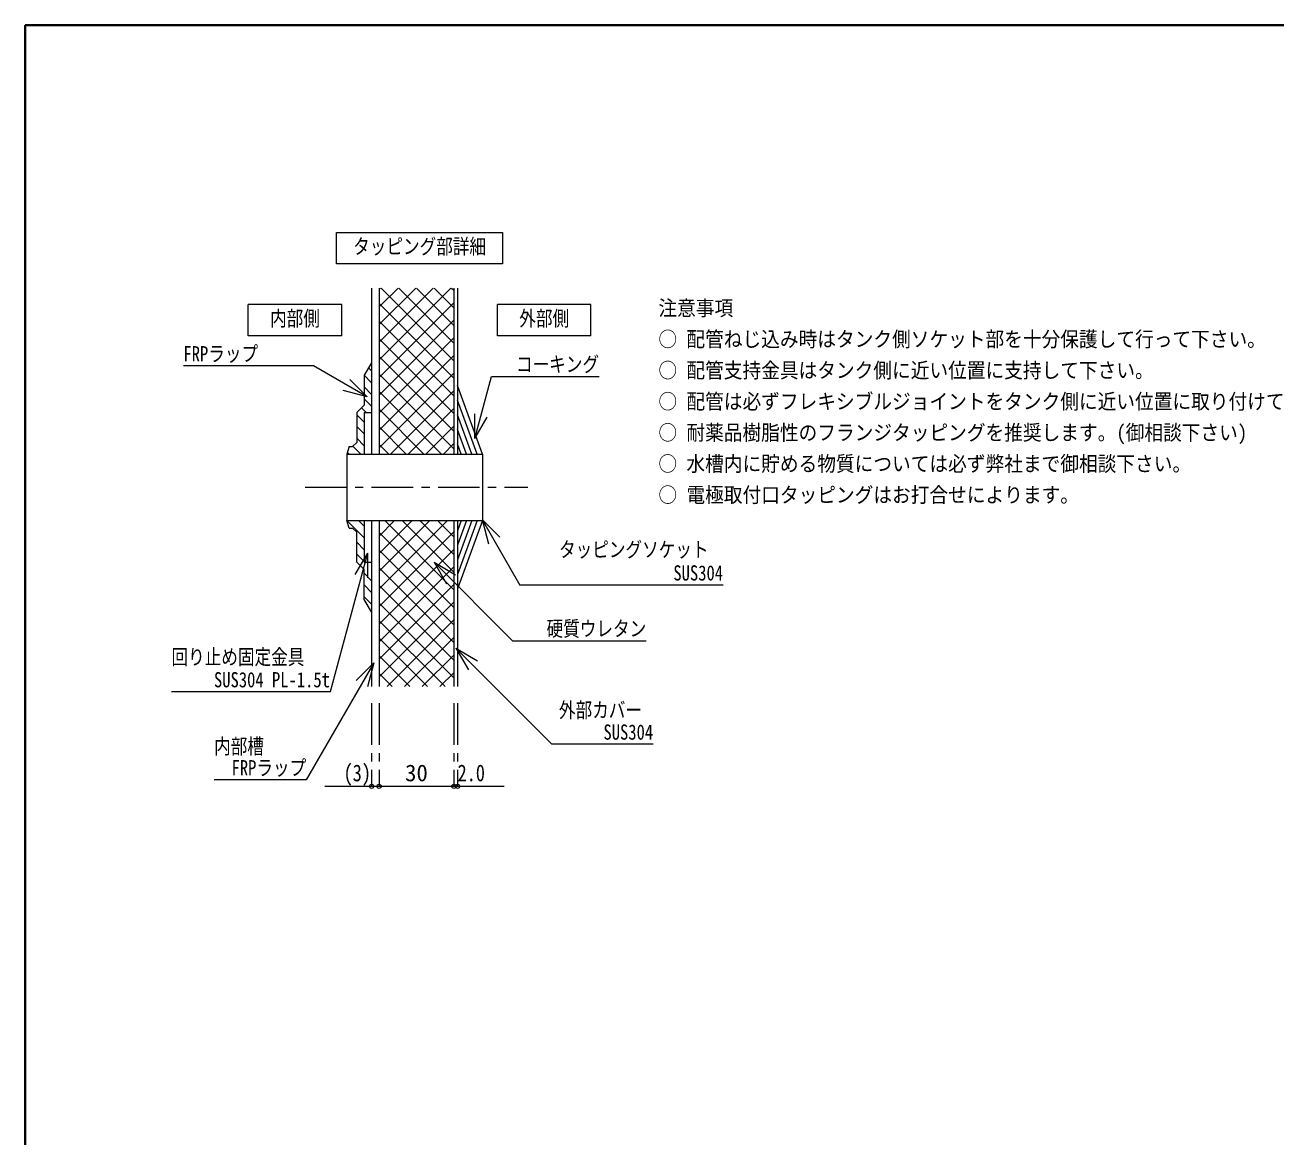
# Model space of a CAD drawing. Units: millimetres at full size, sheet at 1:20; details may follow other scales. Extents: x -4246 to 3854, y -2716 to 2904.
# Drawn here: x -4246 to -1234, y 226 to 2904 of the extents above; entities that cross this region are included whole.
import ezdxf
from ezdxf.enums import TextEntityAlignment as Align

# ---------------------------------------------------------------- set-up
doc = ezdxf.new("R2010")
doc.units = ezdxf.units.MM
doc.header["$LTSCALE"] = 20
doc.header["$PDMODE"] = 32
doc.header["$PDSIZE"] = 10
doc.linetypes.add('CHAIN1', pattern=[8, 5, -1, 1, -1])
doc.layers.add('0-0', color=7, linetype='Continuous', lineweight=9)
doc.styles.add('ＭＳ ゴシック', font='')
doc.styles.get('ＭＳ ゴシック').set_extended_font_data('MS Gothic')

msp = doc.modelspace()

# ---------------------------------------------------------------- linework, layer by layer
at = {"layer": '0-0', "color": 1, "lineweight": 40}
for p in [(-4245.6, -2716.17), (3854.4, 2903.83)]:
    msp.add_line(p, (-4245.6, 2903.83), dxfattribs=at)
at = {"layer": '0-0', "lineweight": 18}
for p, q in [((-3411.1, 2270.49), (-3411.1, 1870.49)), ((-3393.1, 2270.49), (-3393.1, 1870.49)), ((-3213.1, 2270.49), (-3213.1, 1870.49)), ((-3204.1, 2270.49), (-3204.1, 1870.49)), ((-3550.94, 2082.84), (-3864.28, 2082.84)), ((-3421.48, 2008.09), (-3550.94, 2082.84)), ((-3411.1, 2090.49), (-3429.1, 2060.49)), ((-3421.48, 2008.09), (-3463.91, 2050.52)), ((-3429.1, 2060.49), (-3429.1, 1988.49)), ((-3162.82, 1907.78), (-3122.68, 2057.61)), ((-3122.68, 2057.61), (-2863.53, 2057.61)), ((-3421.48, 2008.09), (-3479.44, 2023.62)), ((-3144.1, 1870.49), (-3204.1, 2035.34)), ((-3429.1, 1988.49), (-3447.1, 1970.49)), ((-3156.87, 1870.49), (-3204.1, 2000.26)), ((-3447.1, 1970.49), (-3447.1, 1898.49)), ((-3429.1, 1970.49), (-3411.1, 1970.49)), ((-3429.1, 1970.49), (-3429.1, 1870.49)), ((-3169.64, 1870.49), (-3204.1, 1965.17)), ((-3162.82, 1907.78), (-3162.82, 1967.78)), ((-3162.82, 1907.78), (-3132.82, 1959.74)), ((-3182.41, 1870.49), (-3204.1, 1930.08)), ((-3457.1, 1888.49), (-3447.1, 1898.49)), ((-3465.1, 1888.49), (-3471.1, 1870.49)), ((-3471.1, 1870.49), (-3471.1, 1710.49)), ((-3471.1, 1870.49), (-3144.1, 1870.49)), ((-3465.1, 1888.49), (-3457.1, 1888.49)), ((-3195.18, 1870.49), (-3204.1, 1895)), ((-3144.1, 1870.49), (-3144.1, 1710.49)), ((-3465.1, 1692.49), (-3471.1, 1710.49)), ((-3471.1, 1710.49), (-3144.1, 1710.49)), ((-3465.1, 1692.49), (-3457.1, 1692.49)), ((-3457.1, 1692.49), (-3447.1, 1682.49)), ((-3411.1, 1710.49), (-3411.1, 1310.49)), ((-3393.1, 1710.49), (-3393.1, 1310.49)), ((-3213.1, 1710.49), (-3213.1, 1310.49)), ((-3204.1, 1710.49), (-3204.1, 1310.49)), ((-3144.1, 1710.49), (-3204.1, 1545.64)), ((-3156.87, 1710.49), (-3204.1, 1580.73)), ((-3169.64, 1710.49), (-3204.1, 1615.82)), ((-3182.41, 1710.49), (-3204.1, 1650.9)), ((-3195.18, 1710.49), (-3204.1, 1685.99)), ((-3145.23, 1712.71), (-3129.7, 1654.76)), ((-3145.23, 1712.71), (-3102.81, 1670.29)), ((-3145.23, 1712.71), (-3054.19, 1555.02)), ((-3447.1, 1610.49), (-3447.1, 1682.49)), ((-3421.14, 1632.2), (-3510.72, 1297.86)), ((-3421.14, 1632.2), (-3451.14, 1580.24)), ((-3421.14, 1632.2), (-3421.14, 1572.2)), ((-3429.1, 1592.49), (-3447.1, 1610.49)), ((-3260.9, 1610.09), (-3208.94, 1580.09)), ((-3260.9, 1610.09), (-3230.9, 1558.12)), ((-3260.9, 1610.09), (-3071.75, 1420.94)), ((-3429.1, 1520.49), (-3429.1, 1592.49)), ((-2564.67, 1555.02), (-3054.19, 1555.02)), ((-3411.1, 1490.49), (-3429.1, 1520.49)), ((-3071.75, 1420.94), (-2749.9, 1420.94)), ((-3208.09, 1402.96), (-3156.13, 1372.96)), ((-3208.09, 1402.96), (-3178.09, 1351)), ((-3208.09, 1402.96), (-2976.93, 1171.8)), ((-3405.52, 1368.04), (-3568.42, 1085.89)), ((-3405.52, 1368.04), (-3447.94, 1325.61)), ((-3405.52, 1368.04), (-3421.05, 1310.08)), ((-3509.97, 1297.86), (-3892.96, 1297.86)), ((-2733.01, 1171.8), (-2976.93, 1171.8)), ((-3568.42, 1085.89), (-3790.34, 1085.89))]:
    msp.add_line(p, q, dxfattribs=at)
at = {"layer": '0-0', "color": 4}
for p, q in [((-3393.1, 2097.51), (-3220.12, 2270.49)), ((-3393.1, 2139.94), (-3262.55, 2270.49)), ((-3393.1, 2182.36), (-3304.97, 2270.49)), ((-3393.1, 2224.79), (-3347.4, 2270.49)), ((-3393.1, 2267.22), (-3389.83, 2270.49)), ((-3388.15, 2270.49), (-3213.1, 2095.45)), ((-3345.72, 2270.49), (-3213.1, 2137.87)), ((-3303.3, 2270.49), (-3213.1, 2180.3)), ((-3260.87, 2270.49), (-3213.1, 2222.73)), ((-3218.44, 2270.49), (-3213.1, 2265.15)), ((-3393.1, 2055.09), (-3213.1, 2235.09)), ((-3393.1, 2233.02), (-3213.1, 2053.02)), ((-3393.1, 2012.66), (-3213.1, 2192.66)), ((-3393.1, 2190.59), (-3213.1, 2010.59)), ((-3393.1, 1970.23), (-3213.1, 2150.23)), ((-3393.1, 2148.17), (-3213.1, 1968.17)), ((-3393.1, 1927.81), (-3213.1, 2107.81)), ((-3393.1, 2105.74), (-3213.1, 1925.74)), ((-3429.1, 2060.49), (-3411.1, 2042.49)), ((-3418.5, 2078.17), (-3411.1, 2070.78)), ((-3393.1, 1885.38), (-3213.1, 2065.38)), ((-3393.1, 2063.31), (-3213.1, 1883.31)), ((-3429.1, 2032.21), (-3411.1, 2014.21)), ((-3393.1, 2020.89), (-3242.71, 1870.49)), ((-3365.56, 1870.49), (-3213.1, 2022.95)), ((-3429.1, 2003.92), (-3411.1, 1985.92)), ((-3447.1, 1965.36), (-3429.1, 1947.36)), ((-3435.53, 1982.07), (-3423.96, 1970.49)), ((-3393.1, 1978.46), (-3285.13, 1870.49)), ((-3323.14, 1870.49), (-3213.1, 1980.53)), ((-3447.1, 1937.07), (-3429.1, 1919.07)), ((-3393.1, 1936.04), (-3327.56, 1870.49)), ((-3280.71, 1870.49), (-3213.1, 1938.1)), ((-3447.1, 1908.79), (-3429.1, 1890.79)), ((-3469.67, 1874.79), (-3465.38, 1870.49)), ((-3456.1, 1889.5), (-3437.09, 1870.49)), ((-3393.1, 1893.61), (-3369.99, 1870.49)), ((-3238.28, 1870.49), (-3213.1, 1895.67)), ((-3471.1, 1710.49), (-3429.1, 1668.49)), ((-3442.82, 1710.49), (-3429.1, 1696.78)), ((-3393.1, 1545.97), (-3228.58, 1710.49)), ((-3393.1, 1588.4), (-3271, 1710.49)), ((-3393.1, 1630.82), (-3313.43, 1710.49)), ((-3393.1, 1673.25), (-3355.86, 1710.49)), ((-3379.69, 1710.49), (-3213.1, 1543.9)), ((-3337.27, 1710.49), (-3213.1, 1586.33)), ((-3294.84, 1710.49), (-3213.1, 1628.76)), ((-3252.41, 1710.49), (-3213.1, 1671.18)), ((-3447.1, 1658.21), (-3429.1, 1640.21)), ((-3393.1, 1503.54), (-3213.1, 1683.54)), ((-3393.1, 1681.48), (-3213.1, 1501.48)), ((-3447.1, 1629.92), (-3429.1, 1611.92)), ((-3393.1, 1461.12), (-3213.1, 1641.12)), ((-3393.1, 1639.05), (-3213.1, 1459.05)), ((-3393.1, 1418.69), (-3213.1, 1598.69)), ((-3393.1, 1596.62), (-3213.1, 1416.62)), ((-3429.1, 1583.64), (-3411.1, 1565.64)), ((-3429.1, 1555.36), (-3411.1, 1537.36)), ((-3393.1, 1376.26), (-3213.1, 1556.26)), ((-3393.1, 1554.2), (-3213.1, 1374.2)), ((-3429.1, 1527.07), (-3411.1, 1509.07)), ((-3393.1, 1333.84), (-3213.1, 1513.84)), ((-3393.1, 1511.77), (-3213.1, 1331.77)), ((-3393.1, 1469.34), (-3234.25, 1310.49)), ((-3374.02, 1310.49), (-3213.1, 1471.41)), ((-3393.1, 1426.92), (-3276.68, 1310.49)), ((-3331.59, 1310.49), (-3213.1, 1428.98)), ((-3289.17, 1310.49), (-3213.1, 1386.56)), ((-3393.1, 1384.49), (-3319.1, 1310.49)), ((-3393.1, 1342.07), (-3361.53, 1310.49)), ((-3246.74, 1310.49), (-3213.1, 1344.13)), ((-3523.6, 1070.49), (-3393.1, 1070.49)), ((-3393.1, 1070.49), (-3213.1, 1070.49)), ((-3213.1, 1070.49), (-3091.6, 1070.49))]:
    msp.add_line(p, q, dxfattribs=at)
at = {"layer": '0-0', "color": 3, "lineweight": 18}
for p, q in [((-3483.1, 2230.49), (-3708.1, 2230.49)), ((-3483.1, 2155.49), (-3483.1, 2230.49)), ((-2883.1, 2230.49), (-3108.1, 2230.49)), ((-3108.1, 2155.49), (-3108.1, 2230.49)), ((-2883.1, 2155.49), (-2883.1, 2230.49)), ((-2883.1, 2155.49), (-3108.1, 2155.49))]:
    msp.add_line(p, q, dxfattribs=at)
at = {"layer": '0-0', "color": 4, "linetype": 'CHAIN1'}
for p, q in [((-3571.1, 1790.49), (-3035.1, 1790.49)), ((-3411.1, 1270.49), (-3411.1, 1070.49)), ((-3393.1, 1270.49), (-3393.1, 1070.49)), ((-3213.1, 1270.49), (-3213.1, 1070.49)), ((-3204.1, 1270.49), (-3204.1, 1070.49))]:
    msp.add_line(p, q, dxfattribs=at)
at = {"layer": '0-0', "color": 3, "lineweight": 18}
msp.add_lwpolyline([(-3495.6, 2403.83), (-3095.6, 2403.83), (-3095.6, 2328.83), (-3495.6, 2328.83)], close=True, dxfattribs=at)
msp.add_lwpolyline([(-3483.1, 2155.49), (-3708.1, 2155.49), (-3708.1, 2230.49)], dxfattribs=at)
at = {"layer": '0-0', "lineweight": 18}
msp.add_lwpolyline([(-3429.1, 1710.49), (-3429.1, 1610.49), (-3411.1, 1610.49)], dxfattribs=at)
at = {"layer": '0-0', "color": 1}
for p in [(-3411.1, 1070.49), (-3393.1, 1070.49), (-3213.1, 1070.49), (-3204.1, 1070.49)]:
    msp.add_point(p, dxfattribs=at)

# ---------------------------------------------------------------- texts
at = {"layer": '0-0', "style": 'ＭＳ ゴシック'}
for s, height, width, p in [('タッピング部詳細', 36.66, 0.8, (-3455.6, 2341.33)), ('注意事項', 36.66, 0.9, (-2720.6, 2192.99)), ('内部側', 36.66, 0.8, (-3655.6, 2167.99)), ('外部側', 36.66, 0.8, (-3055.6, 2167.99)), ('○ 配管ねじ込み時はタンク側ソケット部を十分保護して行って下さい。', 36.66, 0.9, (-2720.6, 2117.99)), ('FRPラップ', 36.66, 0.8, (-3864.28, 2082.84)), ('コーキング', 36.66, 0.8, (-3063.53, 2057.61)), ('○ 配管支持金具はタンク側に近い位置に支持して下さい。', 36.66, 0.9, (-2720.6, 2042.99)), ('○ 配管は必ずフレキシブルジョイントをタンク側に近い位置に取り付けて下さい。', 36.66, 0.9, (-2720.6, 1967.99)), ('○ 耐薬品樹脂性のフランジタッピングを推奨します。(御相談下さい)', 36.66, 0.9, (-2720.6, 1892.99)), ('○ 水槽内に貯める物質については必ず弊社まで御相談下さい。', 36.66, 0.9, (-2720.6, 1817.99)), ('○ 電極取付口タッピングはお打合せによります。', 36.66, 0.9, (-2720.6, 1742.99)), ('タッピングソケット', 36.66, 0.8, (-2959.87, 1611.46)), ('SUS304', 36.66, 0.8, (-2684.67, 1555.02)), ('硬質ウレタン', 36.66, 0.8, (-2989.9, 1420.94)), ('回り止め固定金具', 36.66, 0.8, (-3892.96, 1352.73)), ('SUS304 PL-1.5t', 36.66, 0.8, (-3790.72, 1297.86)), ('外部カバー', 36.66, 0.8, (-2960.13, 1224.91)), ('SUS304', 36.66, 0.8, (-2853.01, 1171.8)), ('内部槽', 36.66, 0.8, (-3790.34, 1137.57)), ('FRPラップ', 36.66, 0.8, (-3748.42, 1085.89)), ('(3)', 40.32, 0.8, (-3478.6, 1070.49)), ('2.0', 40.32, 0.8, (-3204.1, 1070.49))]:
    msp.add_text(s, height=height, dxfattribs=dict(at, width=width)).set_placement(p, align=Align.BOTTOM_LEFT)
msp.add_text('30', height=40.32, dxfattribs=at).set_placement((-3330.6, 1070.49), align=Align.BOTTOM_LEFT)

doc.saveas('drawing.dxf')
